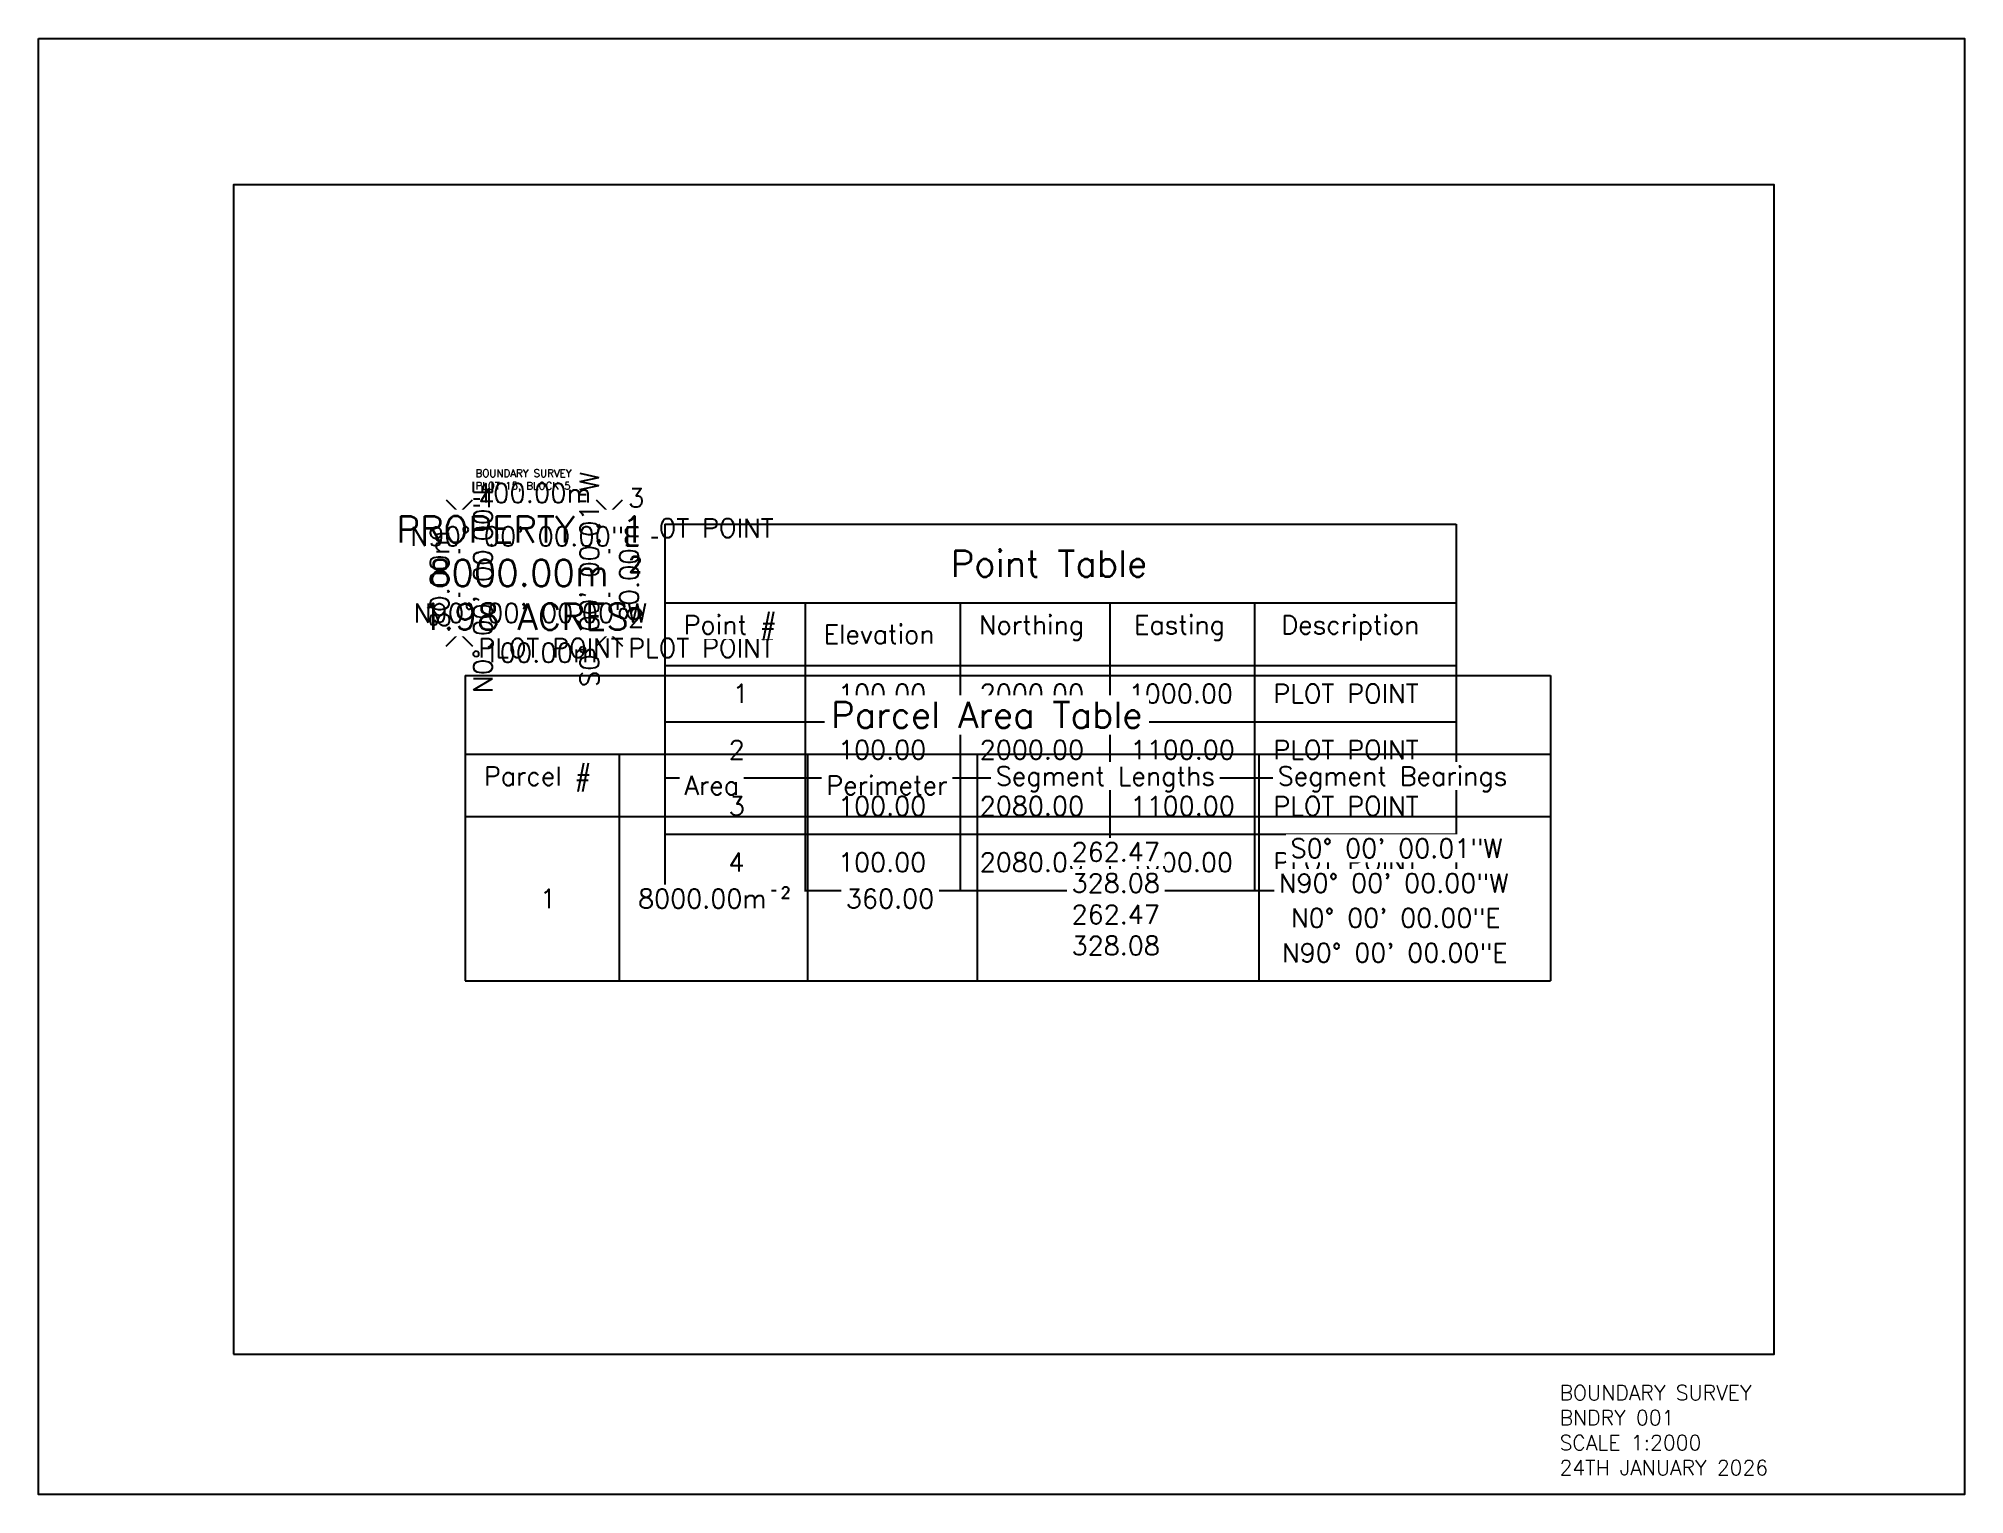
# Model space of a CAD drawing. Header units: metres. Extents: x 0 to 257, y 1 to 195.
import ezdxf

# ---------------------------------------------------------------- set-up
doc = ezdxf.new("R2010")
doc.units = ezdxf.units.M
for name, color, linetype in [('C-ANNO-TABL', 1, 'Continuous'), ('C-ANNO-TABL-TEXT', 150, 'Continuous'), ('C-ANNO-TABL-TITL', 150, 'Continuous'), ('C-ANNO-TABL-TTBL', 5, 'Continuous'), ('C-PROP-BNDY', 150, 'Continuous'), ('C-PROP-BRNG', 92, 'Continuous'), ('C-PROP-TEXT', 92, 'Continuous'), ('V-NODE', 1, 'Continuous'), ('V-NODE-TEXT', 11, 'Continuous'), ('Viewport2ForCustomObjects_0', 7, 'Continuous')]:
    doc.layers.add(name, color=color, linetype=linetype)
doc.styles.add('CustomTextStyle0', font='romans__.ttf', dxfattribs={"height": 17.5})
doc.styles.add('CustomTextStyle1', font='romans__.ttf', dxfattribs={"height": 12.5})
doc.styles.get("Standard").update_dxf_attribs({"font": 'simplex.shx'})

# ---------------------------------------------------------------- blocks, each defined once
blk = doc.blocks.new('AeccArrow')
at = {"flags": 128}
blk.add_lwpolyline([(-0.45, 0, 0, 0, 0), (0.15, 0, 0.1, 0, 0), (0.45, 0, 0, 0, 0)], format="xyseb", dxfattribs=at)
blk = doc.blocks.new('CustomObjectsInViewport2_0')
at = {"layer": 'C-ANNO-TABL'}
for p, q in [((1137.1, 2020), (1230.6, 2020)), ((1230.6, 2020), (1334.1, 2020)), ((1230.6, 2020), (1230.6, 1978.3)), ((1334.1, 2020), (1434.1, 2020)), ((1334.1, 2020), (1334.1, 1978.3)), ((1434.1, 2020), (1530.6, 2020)), ((1434.1, 2020), (1434.1, 1978.3)), ((1530.6, 2020), (1665.1, 2020)), ((1530.6, 2020), (1530.6, 1978.3)), ((1137.1, 1978.3), (1230.6, 1978.3)), ((1230.6, 1978.3), (1334.1, 1978.3)), ((1230.6, 1978.3), (1230.6, 1940.8)), ((1334.1, 1978.3), (1434.1, 1978.3)), ((1334.1, 1978.3), (1334.1, 1940.8)), ((1434.1, 1978.3), (1530.6, 1978.3)), ((1434.1, 1978.3), (1434.1, 1940.8)), ((1530.6, 1978.3), (1665.1, 1978.3)), ((1530.6, 1978.3), (1530.6, 1940.8)), ((1137.1, 1940.8), (1230.6, 1940.8)), ((1230.6, 1940.8), (1334.1, 1940.8)), ((1230.6, 1940.8), (1230.6, 1903.3)), ((1334.1, 1940.8), (1434.1, 1940.8)), ((1334.1, 1940.8), (1334.1, 1903.3)), ((1434.1, 1940.8), (1530.6, 1940.8)), ((1434.1, 1940.8), (1434.1, 1903.3)), ((1530.6, 1940.8), (1665.1, 1940.8)), ((1530.6, 1940.8), (1530.6, 1903.3)), ((1003.8, 1919.1), (1106.7, 1919.1)), ((1106.7, 1919.1), (1106.7, 1877.5)), ((1232.3, 1919.1), (1232.3, 1877.5)), ((1533.5, 1919.1), (1533.5, 1877.5)), ((1137.1, 1903.3), (1230.6, 1903.3)), ((1230.6, 1903.3), (1334.1, 1903.3)), ((1230.6, 1903.3), (1230.6, 1865.8)), ((1334.1, 1903.3), (1434.1, 1903.3)), ((1334.1, 1903.3), (1334.1, 1865.8)), ((1434.1, 1903.3), (1530.6, 1903.3)), ((1434.1, 1903.3), (1434.1, 1865.8)), ((1530.6, 1903.3), (1665.1, 1903.3)), ((1530.6, 1903.3), (1530.6, 1865.8)), ((1003.8, 1877.5), (1106.7, 1877.5)), ((1106.7, 1877.5), (1106.7, 1767.9)), ((1232.3, 1877.5), (1232.3, 1767.9)), ((1533.5, 1877.5), (1533.5, 1767.9)), ((1137.1, 1865.8), (1230.6, 1865.8)), ((1230.6, 1865.8), (1334.1, 1865.8)), ((1230.6, 1865.8), (1230.6, 1828.3)), ((1334.1, 1865.8), (1434.1, 1865.8)), ((1334.1, 1865.8), (1334.1, 1828.3)), ((1434.1, 1865.8), (1530.6, 1865.8)), ((1434.1, 1865.8), (1434.1, 1828.3)), ((1530.6, 1865.8), (1665.1, 1865.8)), ((1530.6, 1865.8), (1530.6, 1828.3))]:
    blk.add_line(p, q, dxfattribs=at)
at = {"layer": 'C-ANNO-TABL-TTBL'}
for p, q in [((1137.1, 2072.5), (1665.1, 2072.5)), ((1665.1, 2072.5), (1665.1, 2020)), ((1137.1, 2020), (1137.1, 1978.3)), ((1665.1, 2020), (1665.1, 1978.3)), ((1003.8, 1971.6), (1003.8, 1919.1)), ((1137.1, 1978.3), (1137.1, 1940.8)), ((1665.1, 1978.3), (1665.1, 1940.8)), ((1728.1, 1971.6), (1728.1, 1919.1)), ((1137.1, 1940.8), (1137.1, 1903.3)), ((1665.1, 1940.8), (1665.1, 1903.3)), ((1003.8, 1919.1), (1003.8, 1877.5)), ((1728.1, 1919.1), (1728.1, 1877.5)), ((1137.1, 1903.3), (1137.1, 1865.8)), ((1665.1, 1903.3), (1665.1, 1865.8)), ((1003.8, 1877.5), (1003.8, 1767.9)), ((1728.1, 1877.5), (1728.1, 1767.9)), ((1137.1, 1865.8), (1137.1, 1828.3)), ((1665.1, 1865.8), (1665.1, 1828.3)), ((1137.1, 1828.3), (1230.6, 1828.3)), ((1230.6, 1828.3), (1334.1, 1828.3)), ((1334.1, 1828.3), (1434.1, 1828.3)), ((1434.1, 1828.3), (1530.6, 1828.3)), ((1530.6, 1828.3), (1665.1, 1828.3)), ((1003.8, 1767.9), (1106.7, 1767.9)), ((1106.7, 1767.9), (1232.3, 1767.9)), ((1232.3, 1767.9), (1345.4, 1767.9)), ((1345.4, 1767.9), (1533.5, 1767.9)), ((1533.5, 1767.9), (1728.1, 1767.9))]:
    blk.add_line(p, q, dxfattribs=at)
at = {"layer": 'C-PROP-BNDY', "flags": 128}
blk.add_lwpolyline([(1100, 2000), (1000, 2000), (1000, 2080), (1100, 2080), (1100, 2000)], dxfattribs=at)
at = {"layer": 'V-NODE', "lineweight": -3}
for p, q in [((991.2, 2071.2, 100), (1008.8, 2088.8, 100)), ((991.2, 2088.8, 100), (1008.8, 2071.2, 100)), ((1091.2, 2071.2, 100), (1108.8, 2088.8, 100)), ((1091.2, 2088.8, 100), (1108.8, 2071.2, 100)), ((991.2, 1991.2, 100), (1008.8, 2008.8, 100)), ((991.2, 2008.8, 100), (1008.8, 1991.2, 100)), ((1091.2, 1991.2, 100), (1108.8, 2008.8, 100)), ((1091.2, 2008.8, 100), (1108.8, 1991.2, 100))]:
    blk.add_line(p, q, dxfattribs=at)
at = {"layer": 'C-ANNO-TABL-TEXT', "linetype": 'Continuous', "char_height": 12.5, "attachment_point": 7, "bg_fill": 3, "box_fill_scale": 1.25, "bg_fill_color": 256, "bg_fill_true_color": 13158600, "bg_fill_transparency": 0}
for s, insert in [('1', (1182.3, 1953.3)), ('100.00', (1252.6, 1953.3)), ('2000.00', (1347.2, 1953.3)), ('1000.00', (1446.6, 1953.3)), ('PLOT POINT', (1543.1, 1953.3)), ('2', (1179.7, 1915.8)), ('100.00', (1252.6, 1915.8)), ('2000.00', (1347.2, 1915.8)), ('1100.00', (1447.8, 1915.8)), ('PLOT POINT', (1543.1, 1915.8)), ('3', (1179.7, 1878.3)), ('100.00', (1252.6, 1878.3)), ('2080.00', (1347.2, 1878.3)), ('1100.00', (1447.8, 1878.3)), ('PLOT POINT', (1543.1, 1878.3)), ('4', (1179.4, 1840.8)), ('100.00', (1252.6, 1840.8)), ('2080.00', (1347.2, 1840.8)), ('1000.00', (1446.6, 1840.8)), ('PLOT POINT', (1543.1, 1840.8)), ('1', (1053.8, 1816.5))]:
    blk.add_mtext(s, dxfattribs=dict(at, insert=insert))
at = {"layer": 'C-ANNO-TABL-TITL', "linetype": 'Continuous', "attachment_point": 7, "bg_fill": 3, "box_fill_scale": 1.25, "bg_fill_color": 256, "bg_fill_true_color": 13158600, "bg_fill_transparency": 0}
for s, insert, char_height in [('Point Table', (1327.8, 2037.5), 17.5), ('Elevation', (1243.1, 1992.9), 12.5)]:
    blk.add_mtext(s, dxfattribs=dict(at, insert=insert, char_height=char_height))
at = {"layer": 'V-NODE-TEXT', "linetype": 'Continuous', "char_height": 12.5, "attachment_point": 7}
for s, insert in [('4', (1012.6, 2083.8, 100)), ('3', (1112.6, 2083.8, 100)), ('PLOT POINT', (1012.6, 2063.7, 100)), ('PLOT POINT', (1112.6, 2063.7, 100)), ('1', (1012.6, 2003.8, 100)), ('2', (1112.6, 2003.8, 100)), ('PLOT POINT', (1012.6, 1983.7, 100)), ('PLOT POINT', (1112.6, 1983.7, 100))]:
    blk.add_mtext(s, dxfattribs=dict(at, insert=insert))
at = {"layer": 'C-ANNO-TABL'}
for p, q in [((1106.7, 1919.1), (1232.3, 1919.1)), ((1232.3, 1919.1), (1345.4, 1919.1)), ((1345.4, 1919.1), (1533.5, 1919.1)), ((1345.4, 1919.1), (1345.4, 1877.5)), ((1533.5, 1919.1), (1728.1, 1919.1)), ((1106.7, 1877.5), (1232.3, 1877.5)), ((1232.3, 1877.5), (1345.4, 1877.5)), ((1345.4, 1877.5), (1533.5, 1877.5)), ((1345.4, 1877.5), (1345.4, 1767.9)), ((1533.5, 1877.5), (1728.1, 1877.5))]:
    blk.add_line(p, q, dxfattribs=at)
at = {"layer": 'C-ANNO-TABL-TTBL'}
blk.add_line((1003.8, 1971.6), (1728.1, 1971.6), dxfattribs=at)
at = {"layer": 'C-ANNO-TABL-TEXT', "linetype": 'Continuous', "char_height": 12.5, "attachment_point": 7, "bg_fill": 3, "box_fill_scale": 1.25, "bg_fill_color": 256, "bg_fill_true_color": 13158600, "bg_fill_transparency": 0}
for s, insert in [('S0° 00\' 00.01"W', (1554.6, 1850.1)), ('262.47', (1408.5, 1847.7)), ('8000.00m', (1119.2, 1816.5)), ('360.00', (1257.9, 1816.5))]:
    blk.add_mtext(s, dxfattribs=dict(at, insert=insert))
at = {"layer": 'C-ANNO-TABL-TITL', "linetype": 'Continuous', "attachment_point": 7, "bg_fill": 3, "box_fill_scale": 1.25, "bg_fill_color": 256, "bg_fill_true_color": 13158600, "bg_fill_transparency": 0}
for s, insert, char_height in [('Point #', (1149.6, 1995), 12.5), ('Northing', (1346.6, 1995), 12.5), ('Easting', (1450.2, 1995), 12.5), ('Description', (1548.4, 1995), 12.5), ('Parcel Area Table', (1248, 1936.6), 17.5), ('Parcel #', (1016.3, 1894.1), 12.5), ('Area', (1150.1, 1892.1), 12.5), ('Perimeter', (1244.8, 1892.1), 12.5)]:
    blk.add_mtext(s, dxfattribs=dict(at, insert=insert, char_height=char_height))
at = {"layer": 'C-PROP-TEXT', "linetype": 'Continuous', "insert": (957.9, 2060.4), "char_height": 17.5, "attachment_point": 7, "bg_fill": 3, "box_fill_scale": 1.25, "bg_fill_color": 256, "bg_fill_true_color": 13158600, "bg_fill_transparency": 0}
blk.add_mtext('PROPERTY : 1', dxfattribs=at)
at = {"layer": 'C-ANNO-TABL-TEXT', "linetype": 'Continuous', "char_height": 12.5, "attachment_point": 7, "bg_fill": 3, "box_fill_scale": 1.25, "bg_fill_color": 256, "bg_fill_true_color": 13158600, "bg_fill_transparency": 0}
for s, insert in [('328.08', (1408.5, 1826.9)), ('N90° 00\' 00.00"W', (1546.8, 1826.9))]:
    blk.add_mtext(s, dxfattribs=dict(at, insert=insert))
at = {"layer": 'C-ANNO-TABL-TEXT', "linetype": 'Continuous', "insert": (1214.5, 1816.5), "char_height": 12.5, "attachment_point": 7, "style": 'CustomTextStyle1', "bg_fill": 3, "box_fill_scale": 1.25, "bg_fill_color": 256, "bg_fill_true_color": 13158600, "bg_fill_transparency": 0}
blk.add_mtext('²', dxfattribs=at)
at = {"layer": 'C-ANNO-TABL-TITL', "linetype": 'Continuous', "char_height": 12.5, "attachment_point": 7, "bg_fill": 3, "box_fill_scale": 1.25, "bg_fill_color": 256, "bg_fill_true_color": 13158600, "bg_fill_transparency": 0}
for s, insert in [('Segment Lengths', (1357.9, 1894.1)), ('Segment Bearings', (1546, 1894.1))]:
    blk.add_mtext(s, dxfattribs=dict(at, insert=insert))
at = {"layer": 'C-PROP-BRNG', "linetype": 'Continuous', "insert": (1011.6, 2086.9), "char_height": 12.7, "attachment_point": 7}
blk.add_mtext('100.00m', dxfattribs=at)
at = {"layer": 'C-PROP-TEXT', "linetype": 'Continuous', "insert": (979.6, 2031.3), "char_height": 17.5, "attachment_point": 7, "bg_fill": 3, "box_fill_scale": 1.25, "bg_fill_color": 256, "bg_fill_true_color": 13158600, "bg_fill_transparency": 0}
blk.add_mtext('8000.00m', dxfattribs=at)
at = {"layer": 'C-ANNO-TABL-TEXT', "linetype": 'Continuous', "char_height": 12.5, "attachment_point": 7, "bg_fill": 3, "box_fill_scale": 1.25, "bg_fill_color": 256, "bg_fill_true_color": 13158600, "bg_fill_transparency": 0}
for s, insert in [('262.47', (1408.5, 1806)), ('N0° 00\' 00.00"E', (1554.9, 1803.7))]:
    blk.add_mtext(s, dxfattribs=dict(at, insert=insert))
at = {"layer": 'C-PROP-TEXT', "linetype": 'Continuous', "insert": (1113, 2031.3), "char_height": 17.5, "attachment_point": 7, "style": 'CustomTextStyle0', "bg_fill": 3, "box_fill_scale": 1.25, "bg_fill_color": 256, "bg_fill_true_color": 13158600, "bg_fill_transparency": 0}
blk.add_mtext('²', dxfattribs=at)
at = {"layer": 'C-ANNO-TABL-TTBL'}
blk.add_line((1137.1, 2072.5), (1137.1, 2020), dxfattribs=at)
at = {"layer": 'C-ANNO-TABL-TEXT', "linetype": 'Continuous', "char_height": 12.5, "attachment_point": 7, "bg_fill": 3, "box_fill_scale": 1.25, "bg_fill_color": 256, "bg_fill_true_color": 13158600, "bg_fill_transparency": 0}
for s, insert in [('328.08', (1408.5, 1785.2)), ('N90° 00\' 00.00"E', (1548.9, 1780.4))]:
    blk.add_mtext(s, dxfattribs=dict(at, insert=insert))
at = {"layer": 'C-PROP-BRNG', "linetype": 'Continuous', "insert": (967.2, 2058), "char_height": 12.7, "attachment_point": 7}
blk.add_mtext('N90° 00\' 00.00"E', dxfattribs=at)
at = {"layer": 'C-PROP-TEXT', "linetype": 'Continuous', "insert": (974.2, 2002.1), "char_height": 17.5, "attachment_point": 7, "bg_fill": 3, "box_fill_scale": 1.25, "bg_fill_color": 256, "bg_fill_true_color": 13158600, "bg_fill_transparency": 0}
blk.add_mtext('1.98 ACRES', dxfattribs=at)
at = {"layer": 'C-PROP-BRNG', "linetype": 'Continuous', "char_height": 12.7, "attachment_point": 7, "rotation": 90}
for s, insert in [('N0° 00\' 00.00"E', (1022, 1959.9)), ('S0° 00\' 00.01"W', (1093.1, 1963.9)), ('80.00m', (1119.6, 2007.4)), ('80.00m', (993.1, 2003.2))]:
    blk.add_mtext(s, dxfattribs=dict(at, insert=insert))
at = {"layer": 'C-PROP-BRNG', "linetype": 'Continuous', "char_height": 12.7, "attachment_point": 7}
for s, insert in [('N90° 00\' 00.00"W', (969.4, 2006.9)), ('100.00m', (1015.9, 1980.4))]:
    blk.add_mtext(s, dxfattribs=dict(at, insert=insert))

msp = doc.modelspace()

# ---------------------------------------------------------------- linework, layer by layer
at = {"linetype": 'Continuous'}
msp.add_lwpolyline([(25.7, 19.5), (231.3, 19.5), (231.3, 175.5), (25.7, 175.5)], close=True, dxfattribs=at)

# ---------------------------------------------------------------- block references
at = {"xscale": 3.999999998949141, "yscale": 3.999999998949141, "zscale": 3.999999998949141, "rotation": 90}
msp.add_blockref('AeccArrow', (78.45, 128.37), dxfattribs=at)

# ---------------------------------------------------------------- texts
at = {"attachment_point": 1}
for s, width, gutter_width, insert, char_height in [('BOUNDARY SURVEY\\PPLOT 15, BLOCK 5', 17.6457, 0.2, (57.98, 137.51), 1), ('N', 1, 0.2, (78.1, 126.22), 1), ('BOUNDARY SURVEY\\PBNDRY 001\\PSCALE 1:2000\\P24TH JANUARY 2026', 47.5866, 1, (202.64, 15.35), 2)]:
    msp.add_mtext_dynamic_manual_height_columns(s, width=width, gutter_width=gutter_width, heights=[0], dxfattribs=dict(at, insert=insert, char_height=char_height))

# ---------------------------------------------------------------- next in the draw order: block references
at = {"layer": 'Viewport2ForCustomObjects_0', "xscale": 0.1999999999474571, "yscale": 0.1999999999474571, "zscale": 0.1999999999474571}
msp.add_blockref('CustomObjectsInViewport2_0', (-144.17, -284.29), dxfattribs=at)

# ---------------------------------------------------------------- next in the draw order: linework, layer by layer
msp.add_lwpolyline([(-0.34, 195), (256.69, 195), (256.69, 0.78), (-0.34, 0.78)], close=True)

doc.saveas('drawing.dxf')
